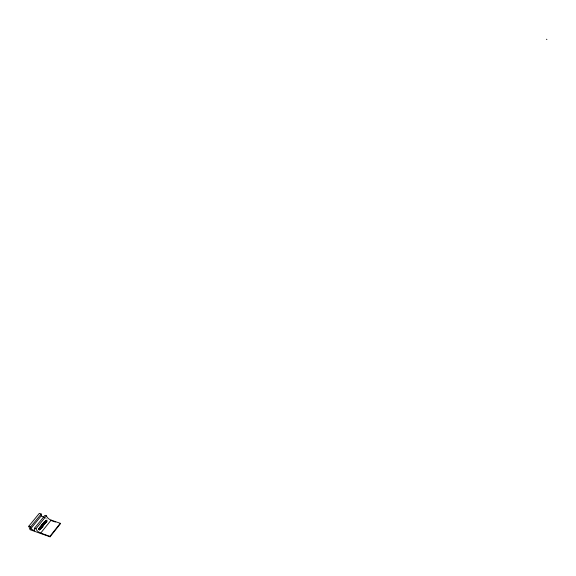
<?xml version="1.0" encoding="UTF-8"?>
<svg xmlns="http://www.w3.org/2000/svg" width="576" height="576" viewBox="0 0 576 576"><rect width="100%" height="100%" fill="white"/><g stroke="black" fill="none" stroke-linecap="round" stroke-linejoin="round"><path stroke-width="0.43" stroke-dasharray="2.88 2.16" d="M45.511 518.573L47.167 519.149"/><path stroke-width="0.86" d="M40.709 526.55C44.431 525.442 39.096 529.654 41.63 525.773C45.425 529.085 38.023 524.729 41.609 527.206M38.714 529.02C42.912 529.56 35.849 530.791 40.183 527.573C41.119 529.315 43.07 525.888 41.155 525.953C40.306 526.622 42.372 527.782 42.163 526.55M39.73 528.631C41.659 529.15 40.169 527.386 40.349 527.162C41.486 526.169 40.572 529.697 40.45 528.926C41.328 527.63 38.318 527.58 39.823 528.653C41.378 530.366 37.62 529.279 39.442 528.386C41.256 527.242 38.542 528.89 40.522 527.796M44.964 521.719C47.167 521.777 43.956 523.188 45.324 521.503C46.836 523.051 44.186 520.704 46.08 521.806C44.806 522.842 45.756 521.078 45.36 522.36C43.79 520.877 48.982 521.028 45.727 522.094M44.33 521.942L44.093 522.367L44.33 521.942C46.93 522.77 43.042 524.326 46.087 521.935M45.511 521.057C46.368 521.928 47.189 521.15 45.742 520.855M42.235 525.182C43.661 527.414 41.724 521.878 44.158 524.138C44.035 525.924 41.911 523.706 43.006 523.915C42.379 526.831 45.511 522.353 43.409 525.319C41.515 530.15 43.618 522.223 41.904 525.463C41.832 524.268 43.589 524.786 42.322 526.248L41.429 525.492L42.775 524.383M41.386 525.535L41.443 526.003L41.724 525.514M43.79 522.684C42.682 523.267 42.782 525.694 44.41 523.922C44.683 522.734 42.66 524.124 43.79 522.684C42.883 523.699 45.929 523.102 44.107 524.383M40.241 527.558C40.082 526.082 41.098 528.84 41.666 527.479M46.699 521.15L46.13 520.582L45.482 521.1L46.21 521.719L46.951 520.927L45.662 521.971M45.482 521.1L46.13 520.387L46.886 520.877M44.093 522.367L45.36 522.95L44.597 521.827M41.436 527.335L40.104 528.934M40.09 528.862L40.522 528.66L40.183 528.163M41.969 525.434L42.17 524.981L42.826 526.046M46.634 521.093L45.878 520.61M45.806 520.906L46.361 521.222M45.41 521.266L46.13 520.582M44.863 523.102L44.453 522M50.062 536.818L49.903 536.357L60.257 523.296L51.127 520.121A4.421 2.088 38 0 1 46.397 515.815L44.978 515.326L34.488 528.242L34.582 530.82L30.73 528.768L30.658 526.882L41.17 514.001L39.326 513.36L28.8 526.219L30.067 529.704L50.062 536.818L60.408 523.757L60.257 523.296M34.488 528.242L35.921 528.746A4.471 2.059 38 0 0 40.709 533.088L51.127 520.121M44.028 522.317L44.582 521.719M43.819 523.224L43.33 523.145M43.963 524.146C45.727 524.095 42.43 523.224 44.071 523.008M35.921 528.746L46.397 515.815M30.73 528.768L41.22 515.894L41.17 514.001M42.833 525.722L43.409 525.319M44.633 521.762L44.633 521.935M43.207 523.31L43.733 522.756M44.906 521.82L45.763 521.042M42.862 523.735L43.819 522.914M44.878 521.942L45.857 521.129M42.523 524.167L43.531 523.202M43.884 522.922L44.006 522.965M44.878 522.065L45.648 521.345M42.502 524.254L43.56 523.282M45.403 521.755L45.77 521.388M41.861 524.959L42.278 524.599M42.487 524.34L42.854 524.066M43.006 523.915L43.618 523.354M44.921 522.194L45.302 521.899M41.76 525.146L42.408 524.57M42.494 524.52L42.862 524.196M45.554 521.856L46.116 521.345M43.15 523.958L43.877 523.382M41.767 525.319L42.912 524.333M43.222 524.002L44.05 523.31M45.086 522.418L45.511 522.086M40.752 526.334L41.22 525.924M41.796 525.384L42.206 525.089M45.792 521.899L46.951 520.927M40.709 526.478L41.292 525.917M41.832 525.434L42.998 524.47M45.029 522.727L45.605 522.144M40.111 527.112L40.874 526.824L41.134 527.904M42.329 525.118L42.905 524.614M44.021 523.62L44.525 523.238M45.317 522.533L45.994 521.935M40.018 527.306L40.666 526.73M41.126 526.284L41.681 525.269L42.667 526.118M44.23 523.62L44.611 523.296M40.01 527.4C40.111 524.095 43.891 528.221 41.098 526.385M44.294 523.663L44.683 523.368M44.842 523.166L45.41 522.698M45.554 522.518L45.994 522.158M39.413 528.005L41.148 526.464M41.321 526.392L41.724 526.046M42.516 525.276L43.258 524.686M44.885 523.231L45.425 522.785M39.384 528.12L40.874 526.824M44.388 523.836L44.726 523.454M44.993 523.253L45.41 522.864M38.729 528.876L39.233 528.394M39.377 528.228L40.536 526.759M43.013 525.103L43.402 524.743M43.754 524.484L44.748 523.548M38.714 528.948L39.298 528.379M39.406 528.336L39.794 528.048M40.586 527.278L41.17 526.759M41.53 526.543L41.868 526.154M43.092 525.132L43.546 524.765M43.747 524.606L44.734 523.649M39.917 527.969L40.291 527.623M44.626 523.858L43.222 525.233M38.743 529.171L39.881 528.142M39.55 528.523L40.435 527.947M42.588 525.895L43.229 525.283M43.942 524.707L43.416 525.118L43.74 524.354M38.815 529.315C38.938 527.227 41.126 530.532 39.154 528.941M39.334 528.862L39.996 528.221M42.264 526.514L42.84 525.859M39.622 528.84L40.63 527.89M39.924 528.638L40.716 527.99M41.472 527.292L41.227 527.609L42.199 526.774M40.536 528.314L41.486 527.443M41.688 527.328L42.185 526.846M39.852 529.092L40.759 528.365M39.377 529.776L40.874 528.422M39.492 529.812L40.205 529.171L39.6 529.819M40.306 528.998L40.774 528.638M39.694 529.798L40.198 529.315M546.912 39.463L546.408 39.24M51.307 520.589L55.44 522.029M28.8 526.219L30.658 526.882M40.709 533.088L49.903 536.357M41.22 515.894L44.273 517.507M41.472 525.737L42.228 526.385"/></g></svg>
